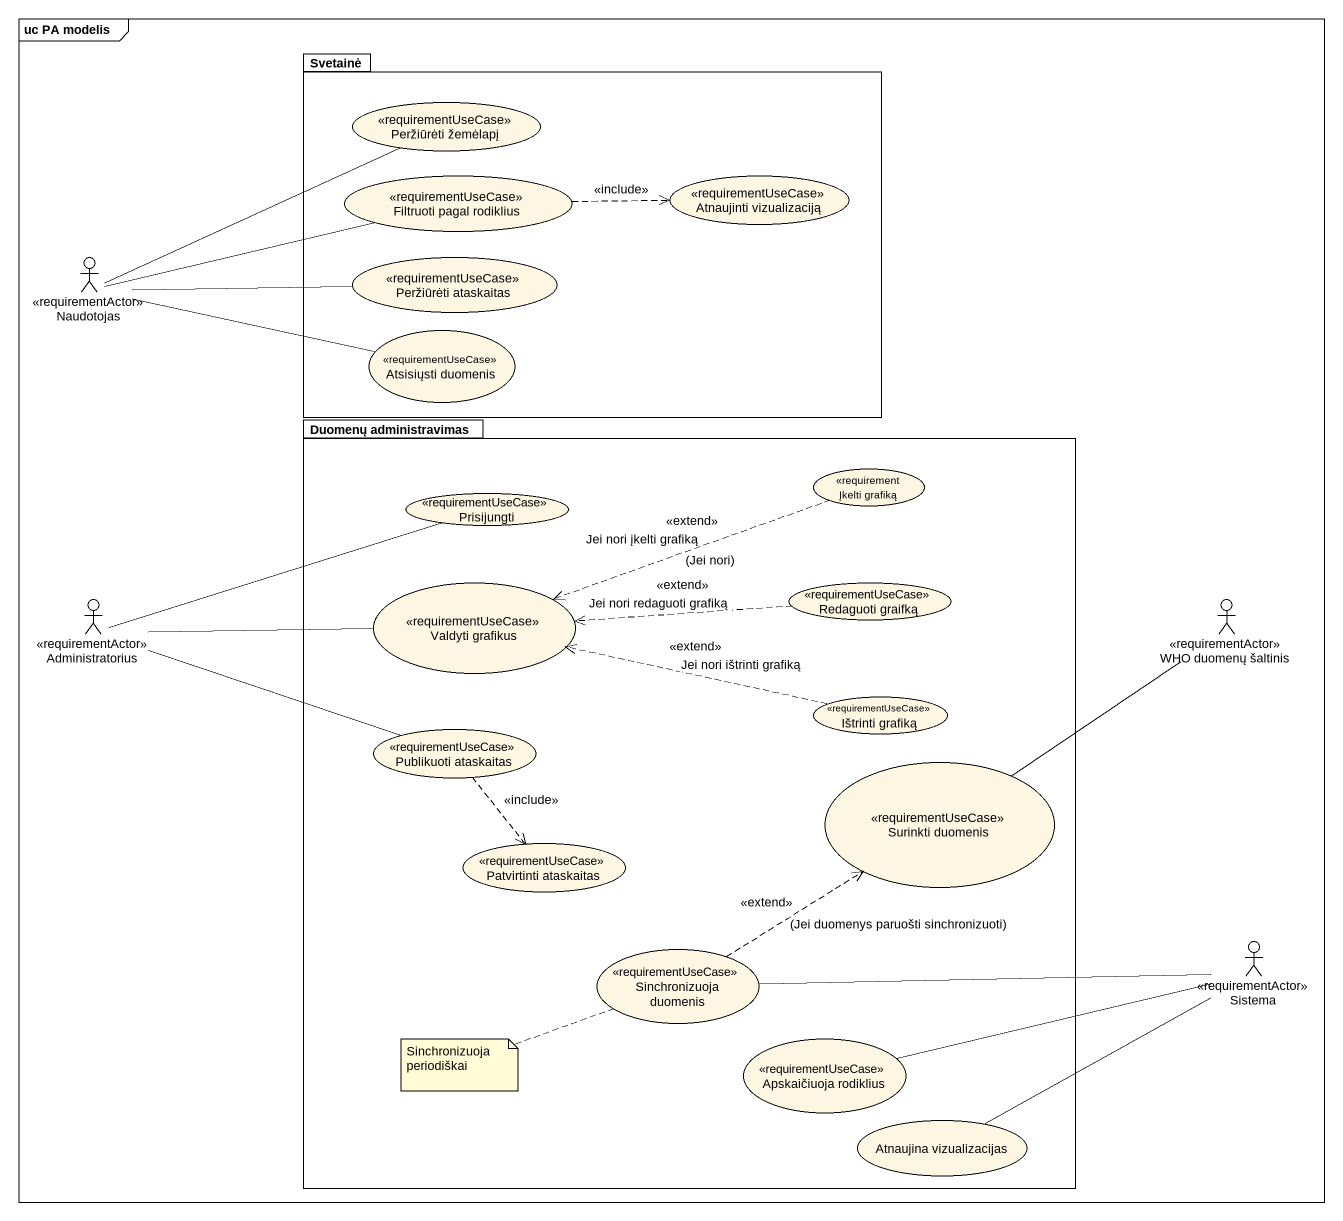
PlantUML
@startuml
mainframe uc PA modelis
package Svetainė {
  usecase "Peržiūrėti žemėlapį" as Peržiūrėti_žemėlapį <<requirementUseCase>>
  usecase "Filtruoti pagal rodiklius" as Filtruoti_pagal_rodiklius <<requirementUseCase>>
  usecase "Atnaujinti vizualizaciją" as Atnaujinti_vizualizaciją <<requirementUseCase>>
  usecase "Peržiūrėti ataskaitas" as Peržiūrėti_ataskaitas <<requirementUseCase>>
  usecase "Atsisiųsti duomenis" as Atsisiųsti_duomenis <<requirementUseCase>>
}
actor Naudotojas <<requirementActor>>
package "Duomenų administravimas" as Duomenų_administravimas {
  usecase "Įkelti grafiką" as Įkelti_grafiką <<requirementUseCase>>
  usecase Prisijungti <<requirementUseCase>>
  usecase "Valdyti grafikus" as Valdyti_grafikus <<requirementUseCase>>
  usecase "Redaguoti graifką" as Redaguoti_graifką <<requirementUseCase>>
  usecase "Publikuoti ataskaitas" as Publikuoti_ataskaitas <<requirementUseCase>>
  usecase "Ištrinti grafiką" as Ištrinti_grafiką <<requirementUseCase>>
  usecase "Surinkti duomenis" as Surinkti_duomenis <<requirementUseCase>>
  usecase "Patvirtinti ataskaitas" as Patvirtinti_ataskaitas <<requirementUseCase>>
  usecase "Sinchronizuoja duomenis" as Sinchronizuoja_duomenis <<requirementUseCase>>
  usecase "Apskaičiuoja rodiklius" as Apskaičiuoja_rodiklius <<requirementUseCase>>
  usecase "Atnaujina vizualizacijas" as Atnaujina_vizualizacijas
}
actor Administratorius <<requirementActor>>
actor "WHO duomenų šaltinis" as WHO_duomenų_šaltinis <<requirementActor>>
actor Sistema <<requirementActor>>
Filtruoti_pagal_rodiklius .right.> Atnaujinti_vizualizaciją : <<include>>
Naudotojas -right- Peržiūrėti_žemėlapį
Naudotojas -right- Filtruoti_pagal_rodiklius
Naudotojas -right- Peržiūrėti_ataskaitas
Naudotojas -right- Atsisiųsti_duomenis
Įkelti_grafiką .left.> Valdyti_grafikus : <<extend>>\nJei nori įkelti grafiką\n(Jei nori)
Redaguoti_graifką .left.> Valdyti_grafikus : <<extend>>\nJei nori redaguoti grafiką
Administratorius -right- Prisijungti
Administratorius -right- Valdyti_grafikus
Administratorius -right- Publikuoti_ataskaitas
Publikuoti_ataskaitas ..> Patvirtinti_ataskaitas : <<include>>
Ištrinti_grafiką .left.> Valdyti_grafikus : <<extend>>\nJei nori ištrinti grafiką
Surinkti_duomenis -up- WHO_duomenų_šaltinis
Sinchronizuoja_duomenis .up.> Surinkti_duomenis : <<extend>>\n(Jei duomenys paruošti sinchronizuoti)
Sistema -left- Sinchronizuoja_duomenis
Sistema -left- Apskaičiuoja_rodiklius
Sistema -left- Atnaujina_vizualizacijas
note left of Sinchronizuoja_duomenis : Sinchronizuoja periodiškai
@enduml
